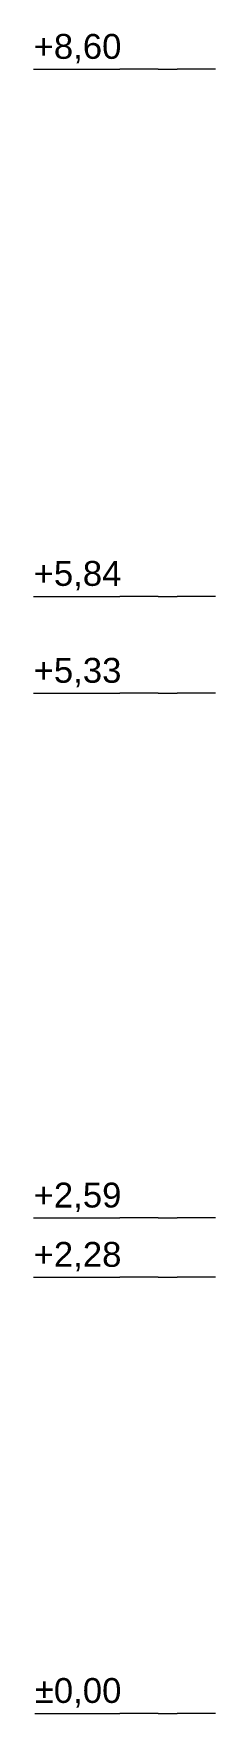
# Model space of a CAD drawing. Header units: millimetres. Extents: x -71878 to 121433, y -67383 to 83273.
# Drawn here: x 61418 to 62369, y -50975 to -42193 of the extents above; entities that cross this region are included whole.
import ezdxf

# ---------------------------------------------------------------- set-up
doc = ezdxf.new("R2010")
doc.units = ezdxf.units.MM
doc.header["$MEASUREMENT"] = 0
doc.layers.add('0_Pluma_Nº__1', color=7, linetype='Continuous', lineweight=0)
doc.layers.add('0_Pluma_Nº__23', color=7, linetype='Continuous', lineweight=5, true_color=0x646464)
doc.styles.add('Estilo_Generado_1', font='swiss.ttf')

msp = doc.modelspace()

# ---------------------------------------------------------------- linework, layer by layer
at = {"layer": '0_Pluma_Nº__23', "linetype": 'Continuous'}
for p, q in [((61417.928, -42380.099), (61869.04, -42380.099)), ((62069.04, -42380.099), (61869.04, -42380.099)), ((62069.04, -42380.099), (62169.04, -42380.099)), ((62269.04, -42380.099), (62169.04, -42380.099)), ((62369.04, -42380.099), (62269.04, -42380.099)), ((61417.928, -45135.379), (61869.04, -45135.379)), ((62069.04, -45135.379), (61869.04, -45135.379)), ((62069.04, -45135.379), (62169.04, -45135.379)), ((62269.04, -45135.379), (62169.04, -45135.379)), ((62369.04, -45135.379), (62269.04, -45135.379)), ((61417.928, -45641.985), (61869.04, -45641.985)), ((62069.04, -45641.985), (61869.04, -45641.985)), ((62069.04, -45641.985), (62169.04, -45641.985)), ((62269.04, -45641.985), (62169.04, -45641.985)), ((62369.04, -45641.985), (62269.04, -45641.985)), ((61417.928, -48385.379), (61869.04, -48385.379)), ((62069.04, -48385.379), (61869.04, -48385.379)), ((62069.04, -48385.379), (62169.04, -48385.379)), ((62269.04, -48385.379), (62169.04, -48385.379)), ((62369.04, -48385.379), (62269.04, -48385.379)), ((61417.928, -48695.379), (61869.04, -48695.379)), ((62069.04, -48695.379), (61869.04, -48695.379)), ((62069.04, -48695.379), (62169.04, -48695.379)), ((62269.04, -48695.379), (62169.04, -48695.379)), ((62369.04, -48695.379), (62269.04, -48695.379)), ((61424.195, -50975.379), (61869.04, -50975.379)), ((62069.04, -50975.379), (61869.04, -50975.379)), ((62069.04, -50975.379), (62169.04, -50975.379)), ((62269.04, -50975.379), (62169.04, -50975.379)), ((62369.04, -50975.379), (62269.04, -50975.379))]:
    msp.add_line(p, q, dxfattribs=at)

# ---------------------------------------------------------------- texts
at = {"layer": '0_Pluma_Nº__1', "char_height": 130, "attachment_point": 1, "style": 'Estilo_Generado_1'}
for s, insert in [('\\A1;{\\fArial|b0|i0|c0|p34;+8,60}', (61417.928, -42195.313)), ('\\A1;{\\fArial|b0|i0|c0|p34;+5,84}', (61417.928, -44950.593)), ('\\A1;{\\fArial|b0|i0|c0|p34;+5,33}', (61417.928, -45457.199)), ('\\A1;{\\fArial|b0|i0|c0|p34;+2,59}', (61417.928, -48200.593)), ('\\A1;{\\fArial|b0|i0|c0|p34;+2,28}', (61417.928, -48510.593)), ('\\A1;{\\fArial|b0|i0|c0|p34;±0,00}', (61424.195, -50790.593))]:
    msp.add_mtext(s, dxfattribs=dict(at, insert=insert))

doc.saveas('drawing.dxf')
